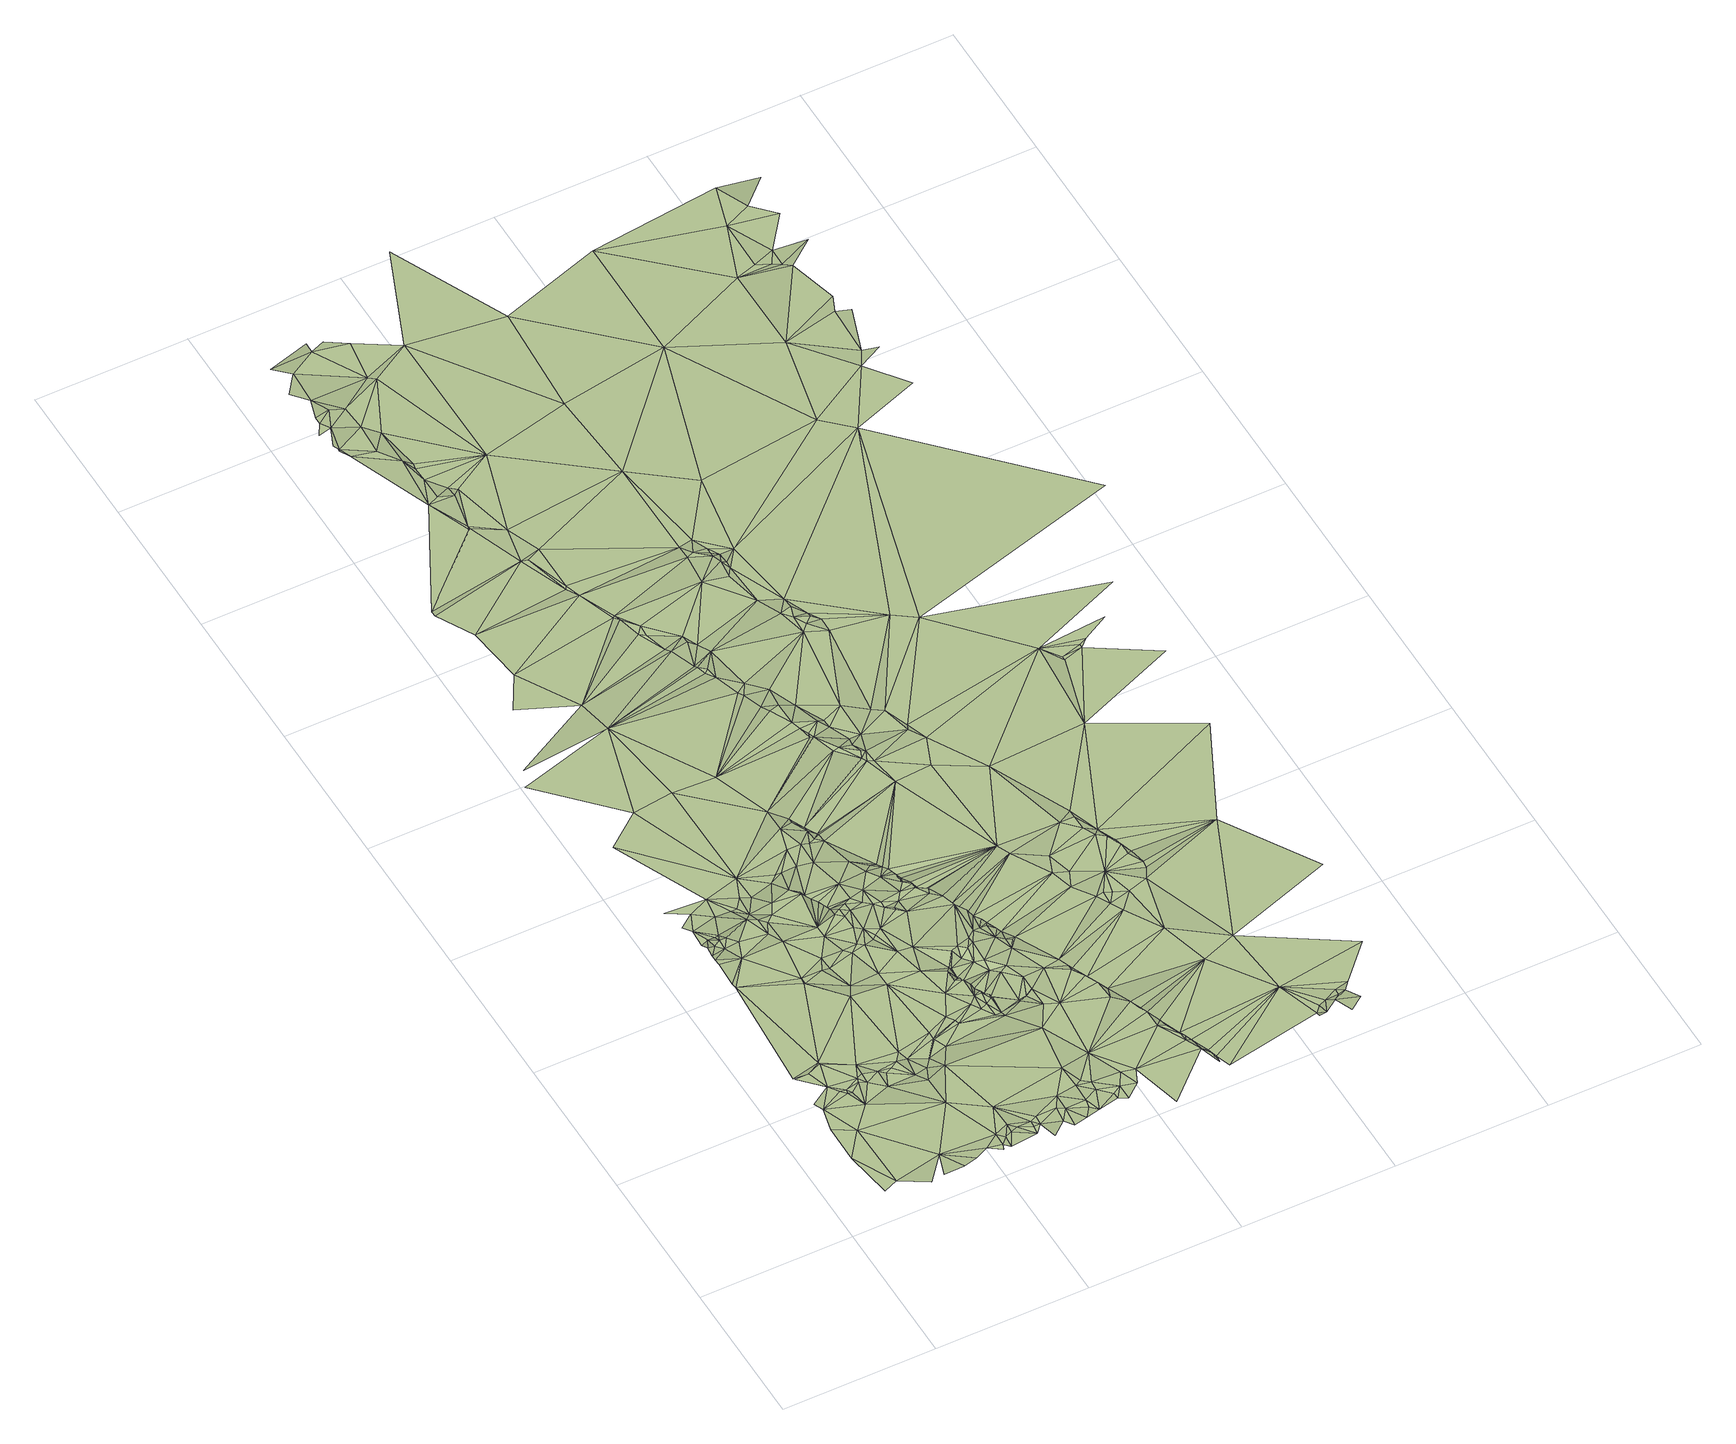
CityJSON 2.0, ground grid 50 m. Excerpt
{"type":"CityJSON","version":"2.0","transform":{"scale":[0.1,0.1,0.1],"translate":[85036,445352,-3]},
"CityObjects":{
"terrain1":{"type":"TINRelief","geometry":[{"type":"CompositeSurface","lod":"1","boundaries":[[[0,1,2]],[[2,1,3]],[[2,3,4]],[[4,3,5]],[[6,5,7]],[[1,8,3]],[[1,9,8]],[[5,3,10]],[[5,11,7]],[[12,13,7]],[[5,14,11]],[[5,10,14]],[[15,12,16]],[[12,7,17]],[[7,11,18]],[[18,11,14]],[[12,17,16]],[[19,15,16]],[[20,21,8]],[[22,18,14]],[[22,14,10]],[[7,18,23]],[[7,23,17]],[[22,24,18]],[[22,10,24]],[[3,25,10]],[[8,25,3]],[[24,23,18]],[[10,26,24]],[[27,16,17]],[[8,21,28]],[[23,27,17]],[[24,26,23]],[[10,29,26]],[[23,26,30]],[[23,30,27]],[[8,28,31]],[[30,26,32]],[[10,25,29]],[[33,19,34]],[[30,32,27]],[[26,29,32]],[[19,16,35]],[[33,34,36]],[[37,8,31]],[[36,34,38]],[[39,38,40]],[[41,39,42]],[[29,43,32]],[[37,25,8]],[[44,41,45]],[[46,16,27]],[[42,39,40]],[[41,42,45]],[[27,32,47]],[[38,34,40]],[[44,45,48]],[[43,49,32]],[[29,50,43]],[[51,48,52]],[[19,53,34]],[[45,42,54]],[[42,40,54]],[[45,55,48]],[[49,47,32]],[[56,57,31]],[[45,54,55]],[[29,25,58]],[[48,55,59]],[[57,37,31]],[[60,54,40]],[[29,58,50]],[[43,50,49]],[[27,47,61]],[[19,35,53]],[[34,62,40]],[[35,16,46]],[[59,55,54]],[[59,54,60]],[[60,40,62]],[[52,48,63]],[[49,50,47]],[[52,64,65]],[[48,59,63]],[[66,37,57]],[[67,66,57]],[[46,27,61]],[[47,50,68]],[[69,25,37]],[[70,66,67]],[[71,37,66]],[[50,58,72]],[[47,68,61]],[[34,73,62]],[[59,60,74]],[[75,58,25]],[[52,63,64]],[[50,72,68]],[[35,76,53]],[[74,60,62]],[[71,66,70]],[[34,53,77]],[[69,37,71]],[[59,74,63]],[[78,70,67]],[[35,46,76]],[[69,75,25]],[[79,71,70]],[[75,72,58]],[[34,77,73]],[[68,72,80]],[[53,76,81]],[[64,63,82]],[[74,62,73]],[[78,79,70]],[[83,61,68]],[[75,80,72]],[[84,71,79]],[[74,82,63]],[[69,71,84]],[[76,46,85]],[[76,85,81]],[[86,68,80]],[[64,82,87]],[[78,88,79]],[[64,89,90]],[[53,91,77]],[[53,81,91]],[[84,79,88]],[[74,73,92]],[[74,93,82]],[[94,46,61]],[[69,84,95]],[[64,87,96]],[[93,87,82]],[[75,97,80]],[[74,92,93]],[[78,98,88]],[[99,73,77]],[[86,83,68]],[[98,84,88]],[[92,73,99]],[[81,85,100]],[[81,100,91]],[[89,101,90]],[[95,84,98]],[[93,96,87]],[[102,86,80]],[[94,61,83]],[[97,102,80]],[[93,92,103]],[[64,96,89]],[[92,99,103]],[[94,85,46]],[[93,104,96]],[[77,91,105]],[[69,95,106]],[[99,77,107]],[[108,98,109]],[[110,95,98]],[[100,85,111]],[[91,100,112]],[[93,103,113]],[[93,113,104]],[[69,114,75]],[[99,107,103]],[[104,89,96]],[[77,105,107]],[[108,110,98]],[[115,83,86]],[[116,85,94]],[[117,101,118]],[[119,86,102]],[[91,112,105]],[[97,120,102]],[[116,111,85]],[[100,111,112]],[[94,83,115]],[[106,95,110]],[[121,110,108]],[[121,108,122]],[[104,123,89]],[[115,86,119]],[[104,113,123]],[[113,103,124]],[[120,119,102]],[[69,106,114]],[[125,97,75]],[[103,107,124]],[[89,126,101]],[[127,105,112]],[[106,110,121]],[[127,112,111]],[[121,122,128]],[[116,129,111]],[[130,107,105]],[[116,94,131]],[[113,132,123]],[[94,115,133]],[[123,134,89]],[[113,124,132]],[[129,127,111]],[[135,105,127]],[[106,121,136]],[[121,128,137]],[[97,138,120]],[[139,118,140]],[[124,107,141]],[[115,119,142]],[[116,143,129]],[[144,130,105]],[[121,137,136]],[[131,94,133]],[[135,144,105]],[[145,107,130]],[[142,119,120]],[[146,141,107]],[[147,146,107]],[[147,107,145]],[[125,75,114]],[[101,126,118]],[[148,127,129]],[[132,124,149]],[[123,132,150]],[[116,131,143]],[[151,137,128]],[[106,136,152]],[[132,149,153]],[[115,142,133]],[[148,135,127]],[[154,89,134]],[[124,153,149]],[[123,150,134]],[[124,141,153]],[[151,136,137]],[[106,152,114]],[[148,129,155]],[[156,157,140]],[[143,155,129]],[[158,142,120]],[[144,159,130]],[[159,145,130]],[[147,160,146]],[[147,145,160]],[[161,132,153]],[[125,138,97]],[[162,144,135]],[[148,162,135]],[[161,150,132]],[[163,158,120]],[[148,155,164]],[[151,165,136]],[[166,126,89]],[[165,152,136]],[[143,164,155]],[[162,159,144]],[[167,145,159]],[[163,120,138]],[[133,142,168]],[[131,133,169]],[[170,114,152]],[[148,164,171]],[[154,134,150]],[[172,153,141]],[[160,145,173]],[[131,174,143]],[[143,171,164]],[[162,167,159]],[[172,141,146]],[[175,89,154]],[[176,170,152]],[[172,146,160]],[[165,176,152]],[[158,168,142]],[[173,145,167]],[[177,169,133]],[[133,168,178]],[[151,179,165]],[[174,171,143]],[[177,133,178]],[[148,180,162]],[[161,154,150]],[[181,161,153]],[[151,182,179]],[[148,171,180]],[[131,183,174]],[[184,167,162]],[[185,158,163]],[[185,168,158]],[[131,169,183]],[[172,160,173]],[[166,89,175]],[[181,153,172]],[[185,163,186]],[[184,173,167]],[[163,138,186]],[[185,187,168]],[[170,188,114]],[[189,169,177]],[[165,190,176]],[[191,168,187]],[[192,178,168]],[[193,118,126]],[[194,177,178]],[[195,189,177]],[[180,184,162]],[[196,168,191]],[[194,195,177]],[[176,188,170]],[[196,192,168]],[[165,179,190]],[[185,186,197]],[[185,197,187]],[[183,169,189]],[[194,178,192]],[[194,189,195]],[[191,187,198]],[[199,171,174]],[[190,179,182]],[[197,186,200]],[[196,191,198]],[[201,180,171]],[[187,197,202]],[[198,187,202]],[[183,189,203]],[[204,154,161]],[[205,173,184]],[[125,114,188]],[[206,190,182]],[[172,173,205]],[[183,207,174]],[[197,200,208]],[[197,208,202]],[[209,186,138]],[[198,202,208]],[[210,201,171]],[[181,204,161]],[[205,184,180]],[[211,176,190]],[[166,193,126]],[[212,200,186]],[[183,203,207]],[[199,210,171]],[[213,189,194]],[[211,188,176]],[[201,214,180]],[[204,175,154]],[[215,194,192]],[[205,180,214]],[[213,203,189]],[[215,192,196]],[[212,208,200]],[[216,190,206]],[[215,196,198]],[[217,174,207]],[[125,218,138]],[[209,212,186]],[[181,172,219]],[[220,201,210]],[[181,221,204]],[[222,207,203]],[[223,198,208]],[[172,205,224]],[[225,214,201]],[[209,138,218]],[[216,211,190]],[[199,220,210]],[[225,201,220]],[[213,222,203]],[[226,227,228]],[[213,194,215]],[[205,214,229]],[[223,208,212]],[[230,228,227]],[[225,220,199]],[[181,231,221]],[[217,207,222]],[[232,175,204]],[[172,224,219]],[[215,198,223]],[[156,233,230]],[[125,188,234]],[[232,204,221]],[[235,188,211]],[[166,175,236]],[[181,219,231]],[[209,237,212]],[[225,229,214]],[[238,199,174]],[[235,211,216]],[[239,156,140]],[[217,222,240]],[[240,222,213]],[[236,175,241]],[[232,241,175]],[[238,174,217]],[[242,224,205]],[[237,243,212]],[[209,218,237]],[[125,234,218]],[[244,232,221]],[[242,205,229]],[[231,244,221]],[[213,215,245]],[[246,212,243]],[[217,240,247]],[[240,213,248]],[[213,245,248]],[[237,249,243]],[[250,140,118]],[[223,212,246]],[[251,236,241]],[[232,251,241]],[[225,199,252]],[[237,218,249]],[[253,232,244]],[[231,254,244]],[[215,255,245]],[[215,223,255]],[[256,219,224]],[[253,244,254]],[[253,251,232]],[[240,248,247]],[[225,257,229]],[[249,246,243]],[[249,218,234]],[[231,219,258]],[[223,246,255]],[[242,259,224]],[[242,229,260]],[[258,219,256]],[[259,256,224]],[[238,217,247]],[[225,252,257]],[[261,247,248]],[[262,118,193]],[[263,248,245]],[[264,242,260]],[[265,252,199]],[[229,266,260]],[[267,245,255]],[[229,257,266]],[[242,268,259]],[[264,269,242]],[[269,268,242]],[[235,270,188]],[[259,258,256]],[[238,265,199]],[[188,271,234]],[[249,272,246]],[[249,234,272]],[[273,226,274]],[[263,261,248]],[[264,260,275]],[[246,272,255]],[[238,247,261]],[[276,260,266]],[[226,277,274]],[[267,263,245]],[[276,275,260]],[[264,278,269]],[[269,278,268]],[[264,275,278]],[[279,266,257]],[[226,228,277]],[[280,257,252]],[[279,276,266]],[[281,279,257]],[[235,282,283]],[[281,257,284]],[[284,257,280]],[[263,285,261]],[[267,255,272]],[[166,286,193]],[[280,252,265]],[[281,284,280]],[[287,261,285]],[[230,288,228]],[[238,261,289]],[[239,233,156]],[[263,290,285]],[[238,291,265]],[[287,289,261]],[[166,236,292]],[[230,233,288]],[[267,293,263]],[[238,294,291]],[[238,295,294]],[[296,287,285]],[[238,289,295]],[[297,272,234]],[[298,285,290]],[[188,299,271]],[[300,290,263]],[[251,292,236]],[[298,296,285]],[[301,293,267]],[[302,263,293]],[[287,295,289]],[[303,239,140]],[[188,270,304]],[[302,300,263]],[[305,303,140]],[[298,287,296]],[[300,298,290]],[[188,304,299]],[[305,140,306]],[[301,267,307]],[[267,272,308]],[[306,140,250]],[[309,310,311]],[[301,307,293]],[[302,298,300]],[[250,118,312]],[[313,254,231]],[[307,302,293]],[[309,311,314]],[[297,234,315]],[[316,251,253]],[[312,118,317]],[[313,253,254]],[[317,118,318]],[[234,271,319]],[[235,320,270]],[[318,118,321]],[[234,319,315]],[[307,267,308]],[[262,321,118]],[[313,231,258]],[[309,322,323]],[[235,283,320]],[[297,324,272]],[[308,272,324]],[[309,314,325]],[[313,258,259]],[[322,326,327]],[[313,259,268]],[[273,274,328]],[[329,262,193]],[[278,330,268]],[[314,273,331]],[[332,329,193]],[[278,275,330]],[[297,333,324]],[[308,324,333]],[[328,274,277]],[[330,275,276]],[[332,193,334]],[[297,315,335]],[[297,335,333]],[[330,276,279]],[[330,279,281]],[[334,193,336]],[[309,337,322]],[[330,281,280]],[[271,338,319]],[[315,319,335]],[[330,280,265]],[[339,326,340]],[[314,331,325]],[[336,193,341]],[[286,341,193]],[[271,299,338]],[[322,340,326]],[[338,335,319]],[[330,265,291]],[[309,325,337]],[[166,342,286]],[[273,328,343]],[[344,273,345]],[[166,292,342]],[[345,273,343]],[[346,291,294]],[[328,277,347]],[[346,294,295]],[[228,288,348]],[[270,320,349]],[[339,340,350]],[[344,331,273]],[[270,349,351]],[[304,270,352]],[[270,351,352]],[[346,295,287]],[[347,277,228]],[[299,304,353]],[[354,348,288]],[[233,354,288]],[[355,349,320]],[[351,349,356]],[[352,351,356]],[[283,357,320]],[[357,355,320]],[[358,359,350]],[[355,356,349]],[[360,361,283]],[[362,287,298]],[[228,348,363]],[[322,364,340]],[[251,365,292]],[[357,356,355]],[[366,233,239]],[[367,357,283]],[[344,345,368]],[[361,367,283]],[[369,361,360]],[[362,298,302]],[[303,366,239]],[[354,363,348]],[[322,337,364]],[[328,370,343]],[[345,343,368]],[[371,331,344]],[[369,367,361]],[[307,372,302]],[[328,347,370]],[[373,325,331]],[[350,340,364]],[[347,228,363]],[[316,365,251]],[[374,331,371]],[[375,305,306]],[[303,376,366]],[[337,325,373]],[[305,376,303]],[[313,316,253]],[[375,376,305]],[[374,373,331]],[[343,370,368]],[[307,308,377]],[[317,318,378]],[[313,268,330]],[[318,321,378]],[[375,306,379]],[[306,250,379]],[[380,250,312]],[[375,379,376]],[[381,308,333]],[[358,382,383]],[[381,333,335]],[[384,321,262]],[[312,317,385]],[[384,262,329]],[[317,378,385]],[[330,291,346]],[[358,350,386]],[[380,379,250]],[[378,321,385]],[[387,332,334]],[[350,364,386]],[[338,388,335]],[[380,312,389]],[[286,390,341]],[[391,371,344]],[[338,299,392]],[[286,342,390]],[[387,334,336]],[[332,393,329]],[[391,344,368]],[[299,353,392]],[[353,304,392]],[[384,385,321]],[[391,374,371]],[[304,352,392]],[[312,385,389]],[[346,287,362]],[[394,364,337]],[[395,342,292]],[[394,337,373]],[[352,356,392]],[[384,329,393]],[[391,373,374]],[[396,336,341]],[[387,393,332]],[[383,382,397]],[[391,370,347]],[[391,368,370]],[[396,341,390]],[[380,389,379]],[[396,390,342]],[[362,302,372]],[[365,395,292]],[[387,336,398]],[[399,342,395]],[[366,400,233]],[[401,354,233]],[[402,366,376]],[[307,377,372]],[[396,398,336]],[[358,386,382]],[[357,403,356]],[[365,404,395]],[[405,396,342]],[[367,403,357]],[[387,398,393]],[[369,403,367]],[[369,406,403]],[[404,407,395]],[[399,405,342]],[[401,363,354]],[[399,395,407]],[[316,408,365]],[[313,409,316]],[[410,377,308]],[[365,408,404]],[[394,386,364]],[[409,408,316]],[[410,308,381]],[[408,407,404]],[[411,398,396]],[[402,376,379]],[[411,396,405]],[[394,373,391]],[[412,407,408]],[[381,335,388]],[[412,399,407]],[[412,405,399]],[[402,379,389]],[[338,392,388]],[[313,413,409]],[[414,347,363]],[[415,398,411]],[[313,330,413]],[[415,411,405]],[[416,382,386]],[[416,417,382]],[[384,418,385]],[[412,415,405]],[[419,389,385]],[[384,393,418]],[[346,362,420]],[[409,421,408]],[[356,403,392]],[[362,372,422]],[[393,398,418]],[[402,400,366]],[[421,412,408]],[[362,422,420]],[[330,346,423]],[[401,233,400]],[[414,391,347]],[[410,424,377]],[[406,425,403]],[[426,415,412]],[[427,409,413]],[[428,372,377]],[[429,386,394]],[[422,372,428]],[[410,430,424]],[[415,418,398]],[[346,420,423]],[[429,394,391]],[[419,402,389]],[[427,421,409]],[[428,377,424]],[[410,381,431]],[[413,330,432]],[[429,416,386]],[[426,412,433]],[[410,431,430]],[[421,433,412]],[[430,428,424]],[[381,388,431]],[[414,363,401]],[[419,385,434]],[[434,385,418]],[[420,422,435]],[[430,431,428]],[[330,423,432]],[[422,428,435]],[[436,433,421]],[[388,392,437]],[[427,413,432]],[[427,436,421]],[[426,438,415]],[[431,388,439]],[[420,440,423]],[[428,431,439]],[[403,437,392]],[[420,435,440]],[[402,441,400]],[[442,402,419]],[[415,438,418]],[[439,388,437]],[[443,401,400]],[[444,425,445]],[[442,446,402]],[[403,425,447]],[[446,441,402]],[[448,429,391]],[[441,443,400]],[[444,447,425]],[[428,439,449]],[[450,401,443]],[[428,451,435]],[[434,418,452]],[[403,447,453]],[[442,419,454]],[[432,423,455]],[[428,449,456]],[[428,456,457]],[[428,457,458]],[[423,440,459]],[[428,458,451]],[[444,453,447]],[[460,452,418]],[[419,434,461]],[[462,443,441]],[[442,454,446]],[[434,452,463]],[[464,450,443]],[[423,459,455]],[[462,464,443]],[[419,461,454]],[[448,391,414]],[[444,465,453]],[[460,418,438]],[[466,446,454]],[[426,433,467]],[[440,435,468]],[[450,414,401]],[[403,453,469]],[[434,463,461]],[[446,470,441]],[[460,471,452]],[[459,440,468]],[[470,462,441]],[[466,470,446]],[[470,464,462]],[[452,472,463]],[[435,451,468]],[[459,468,455]],[[452,471,472]],[[457,456,473]],[[458,457,473]],[[451,474,468]],[[451,458,474]],[[460,475,471]],[[461,463,472]],[[466,454,476]],[[460,438,475]],[[476,450,464]],[[477,453,465]],[[474,458,473]],[[466,476,470]],[[461,476,454]],[[476,464,470]],[[436,478,433]],[[475,472,471]],[[403,469,479]],[[469,453,477]],[[426,467,438]],[[480,481,465]],[[482,477,465]],[[482,465,481]],[[469,477,482]],[[403,483,437]],[[469,482,479]],[[484,414,450]],[[484,450,476]],[[461,472,467]],[[427,485,436]],[[439,437,486]],[[475,438,467]],[[475,467,472]],[[432,455,487]],[[439,486,449]],[[403,479,483]],[[427,432,485]],[[449,486,456]],[[487,455,468]],[[488,429,448]],[[473,456,486]],[[468,474,486]],[[474,473,486]],[[433,478,467]],[[488,489,429]],[[436,485,478]],[[490,448,414]],[[432,487,485]],[[486,437,491]],[[490,414,484]],[[461,492,476]],[[484,476,493]],[[487,468,494]],[[468,486,494]],[[488,448,490]],[[461,467,492]],[[478,492,467]],[[487,495,485]],[[487,496,495]],[[490,484,493]],[[485,495,497]],[[476,492,493]],[[485,497,498]],[[499,488,490]],[[496,497,495]],[[478,485,500]],[[496,498,497]],[[485,498,501]],[[487,502,496]],[[501,498,496]],[[485,501,503]],[[490,493,504]],[[478,505,492]],[[499,490,506]],[[506,490,504]],[[507,493,492]],[[504,493,507]],[[507,492,508]],[[499,506,509]],[[504,507,510]],[[506,504,511]],[[504,510,512]],[[499,509,513]],[[514,510,507]],[[504,512,515]],[[506,516,517]],[[506,517,509]],[[511,504,515]],[[506,518,516]],[[506,511,518]],[[519,512,510]],[[520,517,516]],[[520,509,517]],[[520,516,518]],[[521,518,511]],[[521,520,518]],[[522,509,520]],[[523,513,509]],[[522,523,509]],[[524,513,523]]]}]}
},
"vertices":[
[161,100,24],[207,120,24],[139,260,20],[205,350,21],[140,390,19],[159,470,19],[140,490,31],[205,530,34],[365,150,25],[297,70,21],[274,430,19],[230,500,29],[183,600,33],[138,600,32],[250,490,21],[138,610,26],[229,630,28],[229,620,32],[251,500,26],[161,1000,31],[342,80,19],[409,80,20],[265,490,18],[297,520,31],[296,510,25],[477,320,27],[319,500,21],[319,570,30],[455,90,21],[364,460,19],[317,530,30],[497,110,24],[365,520,25],[161,1020,26],[230,1090,33],[340,920,32],[162,1100,32],[544,140,27],[159,1120,35],[161,1140,31],[207,1150,28],[162,1170,35],[185,1170,30],[386,510,19],[159,1200,19],[184,1210,20],[432,810,34],[430,530,26],[162,1260,20],[409,520,19],[455,460,21],[139,1280,29],[183,1310,33],[342,940,33],[205,1180,36],[206,1210,19],[543,90,12],[545,100,22],[475,420,28],[218,1210,23],[228,1180,34],[453,560,26],[252,1150,33],[244,1280,20],[249,1340,34],[117,1350,34],[566,120,24],[567,90,13],[466,530,18],[588,240,27],[588,130,26],[590,160,27],[497,470,21],[343,1140,31],[317,1220,29],[545,450,25],[344,920,29],[363,1090,35],[657,100,12],[612,140,24],[521,500,19],[410,940,32],[297,1280,17],[565,580,28],[657,140,24],[453,850,29],[567,560,22],[316,1280,18],[656,120,22],[364,1370,36],[114,1650,31],[430,980,34],[342,1200,34],[336,1240,22],[545,800,35],[679,150,24],[340,1310,22],[586,520,18],[678,120,23],[364,1180,31],[436,940,27],[230,1740,31],[570,560,18],[387,1200,31],[374,1300,18],[477,1050,37],[770,190,27],[476,1090,36],[747,110,9],[699,70,10],[747,150,25],[520,960,30],[499,980,33],[409,1240,32],[835,280,27],[635,610,31],[545,850,34],[6,1980,27],[323,2070,28],[655,590,26],[661,580,19],[770,140,21],[769,80,9],[450,1320,18],[499,1230,34],[858,440,31],[365,1760,28],[545,980,35],[814,90,9],[566,970,31],[544,1110,38],[655,800,36],[475,1260,34],[677,690,34],[475,1340,23],[567,1040,37],[838,140,22],[836,120,13],[792,540,23],[34,2040,27],[298,2180,33],[520,1210,20],[723,620,31],[634,900,35],[566,1090,38],[549,1150,20],[534,1190,19],[540,1170,22],[589,1020,38],[500,1240,32],[494,1340,20],[860,100,9],[837,200,27],[510,1230,22],[544,1400,35],[600,980,27],[186,2380,30],[119,2260,30],[746,600,18],[565,1120,38],[543,1160,18],[543,1340,24],[590,1100,40],[769,560,19],[612,990,31],[881,160,25],[568,1560,33],[588,1130,41],[745,640,35],[723,760,37],[858,210,29],[633,1000,38],[612,1210,38],[611,1140,42],[679,890,40],[567,1480,37],[882,190,29],[725,720,35],[746,710,36],[923,130,15],[657,1090,43],[588,1320,36],[925,110,14],[739,780,24],[634,1110,43],[769,610,19],[789,560,19],[769,640,35],[927,290,33],[743,740,18],[949,140,24],[769,650,35],[761,690,29],[503,1750,32],[750,720,19],[746,730,25],[767,680,18],[789,620,23],[783,650,18],[725,1010,52],[793,620,25],[679,1060,46],[790,630,28],[746,780,18],[590,1400,36],[657,1150,46],[950,90,20],[769,820,43],[793,630,19],[857,570,24],[700,1030,55],[972,180,33],[858,580,18],[814,770,21],[678,1080,51],[837,720,20],[995,120,33],[792,830,43],[904,520,33],[677,1270,41],[701,1040,53],[612,1390,37],[789,800,19],[858,690,31],[699,1210,44],[724,1060,50],[96,2710,29],[97,2690,32],[414,2760,33],[746,1090,51],[163,2570,30],[657,1380,35],[633,1440,33],[496,2560,37],[948,500,34],[1017,170,32],[611,1510,27],[881,580,23],[859,970,51],[542,2440,32],[815,810,42],[610,1490,33],[725,1170,46],[881,580,21],[635,1400,36],[837,750,36],[904,640,34],[835,840,44],[838,820,43],[905,590,30],[624,2240,37],[634,1460,27],[814,1040,54],[655,1420,27],[655,1410,33],[882,700,37],[724,1230,38],[791,1080,53],[745,1230,32],[753,1210,37],[770,1120,50],[860,860,44],[715,2010,33],[905,810,41],[769,1160,46],[843,1010,57],[792,1100,51],[927,750,40],[763,1190,41],[769,1180,38],[1152,290,34],[1085,450,36],[972,640,37],[287,3080,34],[342,2940,33],[782,1150,31],[796,1120,37],[345,2940,37],[775,1170,29],[805,1100,29],[823,1060,51],[815,1080,29],[1059,0,35],[1220,150,34],[815,1080,38],[882,860,43],[816,1760,30],[893,920,33],[475,2600,34],[883,940,44],[905,860,42],[859,990,31],[849,1680,31],[927,790,40],[869,970,30],[882,940,28],[903,890,43],[1039,600,35],[916,880,31],[1129,410,33],[926,840,38],[947,780,38],[936,830,30],[553,2420,37],[1152,350,33],[575,2350,30],[613,2260,33],[960,790,33],[1026,650,36],[164,3390,37],[162,3390,37],[163,3390,31],[655,2160,33],[948,1490,32],[180,3350,37],[1063,560,35],[915,1600,31],[660,2150,37],[670,2120,33],[1082,520,34],[1196,200,34],[687,2090,37],[185,3480,32],[154,3410,37],[1040,620,32],[253,3330,40],[165,3510,32],[141,3470,32],[344,2950,37],[724,1990,37],[1084,1130,31],[298,3260,43],[748,1930,33],[1049,610,27],[760,1900,37],[1070,560,26],[794,1830,37],[260,3440,36],[1099,490,27],[163,3530,37],[210,3540,38],[804,1800,37],[823,1750,37],[367,3070,41],[322,3170,36],[321,3090,39],[1105,1090,26],[435,2880,40],[434,2750,38],[1194,230,34],[185,3600,34],[1174,280,34],[1171,310,27],[1146,380,26],[480,2610,38],[1205,220,31],[1199,240,26],[1214,200,27],[187,3710,40],[142,3650,34],[1242,80,33],[1240,120,34],[1173,960,31],[478,2770,40],[254,3520,38],[904,1610,38],[546,2440,37],[1238,140,27],[366,3110,36],[1247,110,27],[390,3090,37],[320,3220,36],[1196,890,28],[300,3390,36],[323,3240,36],[590,2330,37],[592,2370,37],[1241,820,31],[682,2130,38],[681,2280,33],[681,2250,38],[1285,740,27],[275,3760,40],[141,3760,35],[748,2030,37],[726,2190,31],[368,3600,35],[793,1910,37],[1354,620,28],[703,2230,33],[815,1770,37],[524,3170,36],[1399,460,27],[802,1980,31],[389,3580,38],[866,1680,38],[862,1800,38],[278,3800,35],[838,1890,30],[912,1700,31],[839,2540,39],[840,2590,34],[832,2440,34],[1534,260,28],[915,1640,38],[884,1770,30],[1264,60,27],[905,1670,37],[928,1630,38],[933,1590,32],[1265,780,27],[883,1800,30],[950,1700,30],[1070,1500,30],[838,2930,33],[953,1830,29],[390,3740,36],[322,3780,40],[994,2130,33],[937,2300,34],[1196,1020,34],[1076,1650,34],[1217,940,34],[1284,1120,37],[1264,820,35],[1580,120,28],[1020,1770,33],[1108,1600,31],[1307,890,36],[523,3660,36],[1287,810,35],[1332,790,35],[1211,1410,35],[1055,1750,30],[970,2220,39],[1352,1030,36],[1085,1670,30],[1512,500,30],[1064,2100,32],[1399,810,35],[1332,1070,36],[906,2510,39],[911,2420,35],[862,2550,39],[1602,100,38],[1579,100,37],[916,2480,39],[1600,140,29],[816,3240,35],[1421,850,32],[885,2600,33],[1378,1010,36],[994,2190,39],[1625,150,30],[930,2450,34],[1333,1150,32],[1422,870,37],[1400,920,36],[1399,960,36],[1331,1120,36],[1016,2150,39],[1007,2270,34],[908,2530,33],[1008,2230,39],[907,2550,33],[1646,130,40],[929,2470,39],[1245,2070,33],[1369,1050,30],[1668,170,33],[929,2510,33],[1040,2170,39],[1040,2190,33],[1414,930,30],[1395,990,30],[1064,2150,33],[974,2510,33],[1667,150,33],[1314,2020,34],[1715,180,34],[1670,70,42],[1714,100,46],[1690,150,40],[1827,300,32],[1020,2790,35],[1558,1750,33],[1688,920,31],[1533,1430,32],[839,3620,34],[659,4000,39],[1175,3300,34],[1872,620,30],[1515,2760,30],[1425,2840,34],[1850,1260,31],[1605,1680,28],[1671,1700,28],[1601,1690,32],[1670,1710,31],[1175,3730,34],[1869,1880,32],[1695,1720,33],[1875,1570,31],[1784,1770,32],[1492,3150,33],[2030,2220,34],[1490,3440,33],[1640,2970,29],[1737,2840,31],[1559,3630,37],[1667,3020,33],[1649,3400,41],[1673,3190,34],[1604,3780,32],[1720,3010,30],[1693,3240,38],[1603,3440,34],[1559,3460,33],[1626,3420,38],[1717,3170,37],[1626,3480,41],[1738,3470,39],[1716,3600,37],[1649,3670,37],[1740,3760,25]
]}
